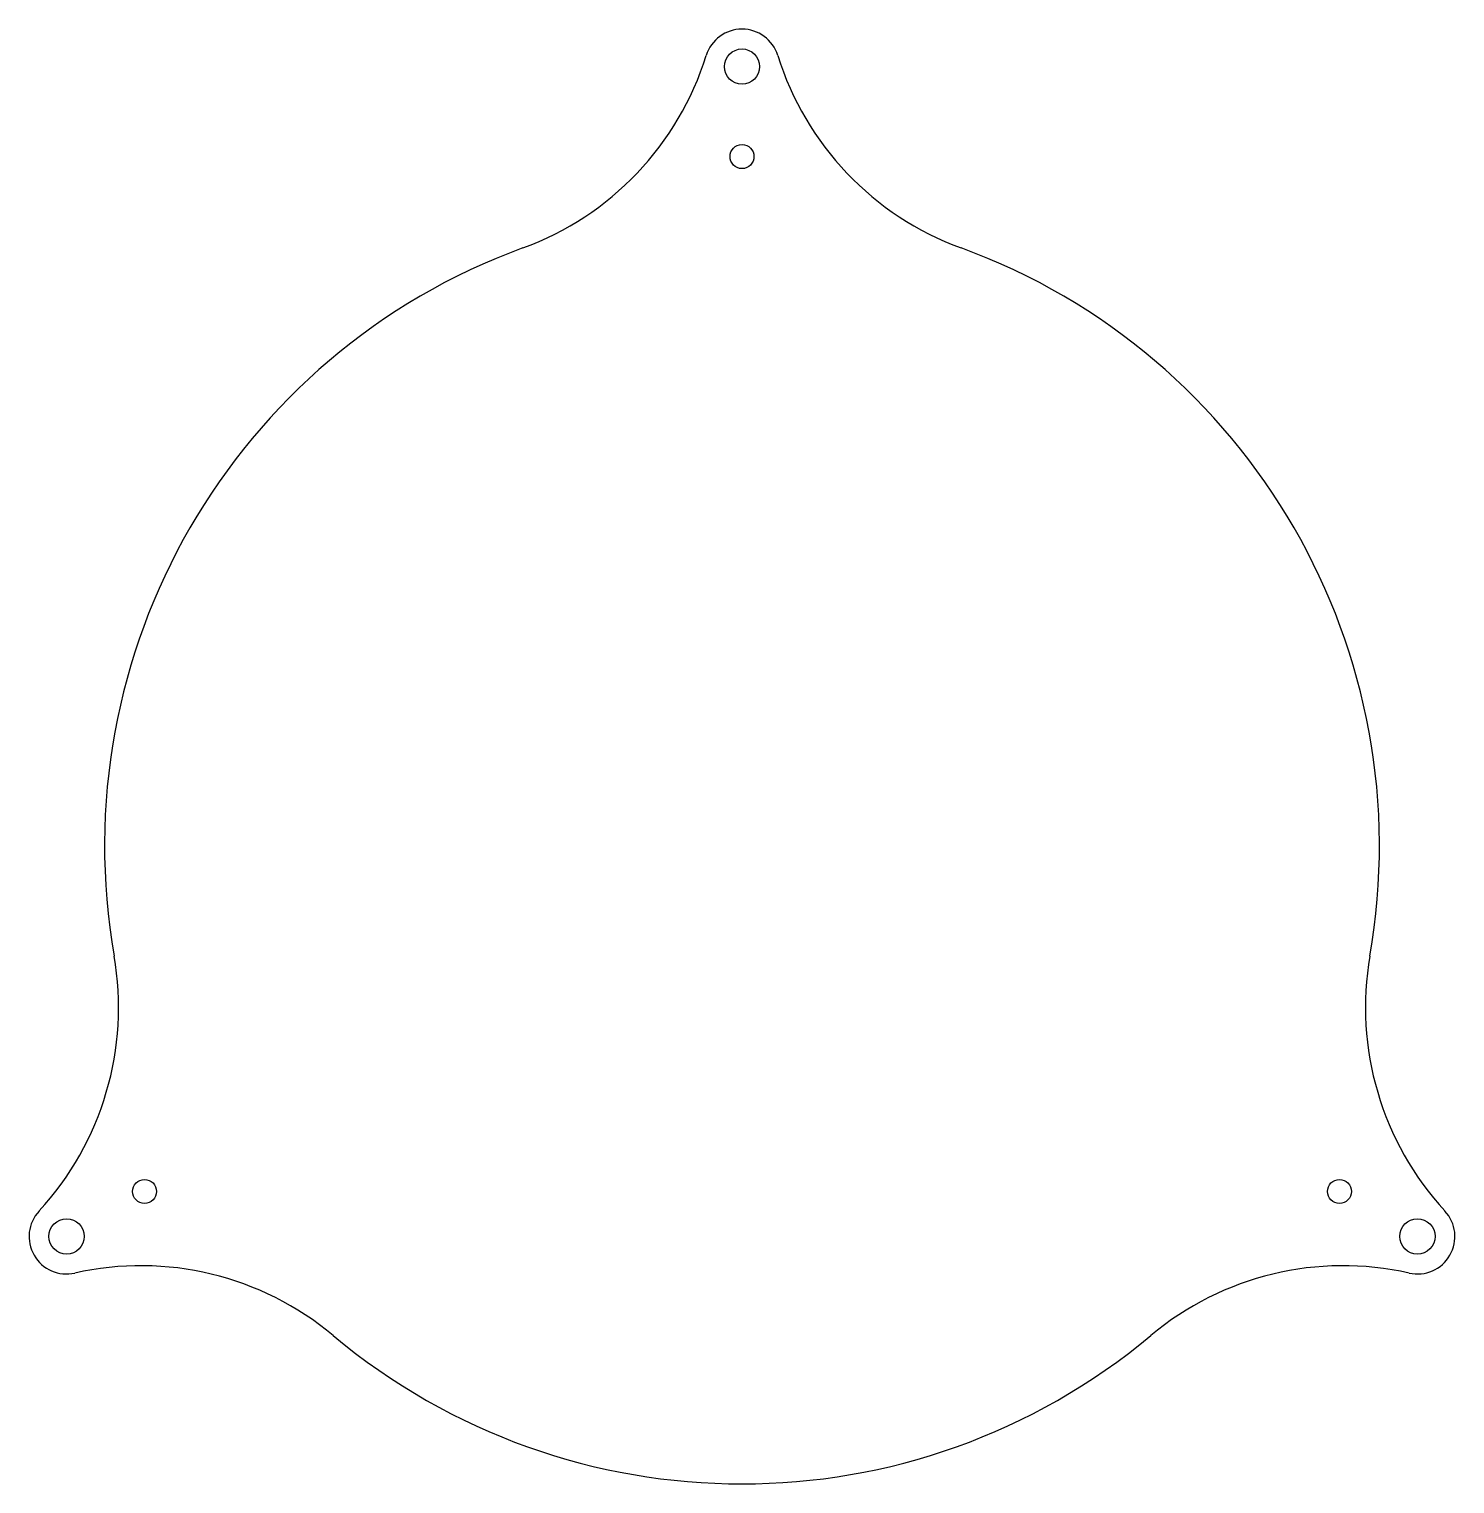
# Model space of a CAD drawing. Extents: x -95 to 95, y -85 to 109.
import ezdxf

# ---------------------------------------------------------------- set-up
doc = ezdxf.new("R2010")
doc.units = 0
doc.layers.get('0').update_dxf_attribs({"linetype": 'CONTINUOUS'})

msp = doc.modelspace()

# ---------------------------------------------------------------- linework, layer by layer
at = {"color": 7, "linetype": 'CONTINUOUS'}
for centre, radius in [((0, 104), 2.35), ((0, 92), 1.6), ((-79.67, -46), 1.6), ((79.67, -46), 1.6), ((-90.07, -52), 2.35), ((90.07, -52), 2.35)]:
    msp.add_circle(centre, radius, dxfattribs=at)
for centre, radius, start, end in [((0, 104), 5, 17.3037, 162.6963), ((-42.96, 117.38), 40, 290.1029, 342.6963), ((42.96, 117.38), 40, 197.3037, 249.8971), ((0, 0), 85, 110.1029, 189.8971), ((0, 0), 85, 350.1029, 69.8971), ((-123.14, -21.48), 40, 317.3037, 9.8971), ((123.14, -21.48), 40, 170.1029, 222.6963), ((-90.07, -52), 5, 137.3037, 282.6963), ((90.07, -52), 5, 257.3037, 42.6963), ((-80.18, -95.9), 40, 50.1029, 102.6963), ((80.18, -95.9), 40, 77.3037, 129.8971), ((0, 0), 85, 230.1029, 309.8971)]:
    msp.add_arc(centre, radius, start, end, dxfattribs=at)

doc.saveas('drawing.dxf')
